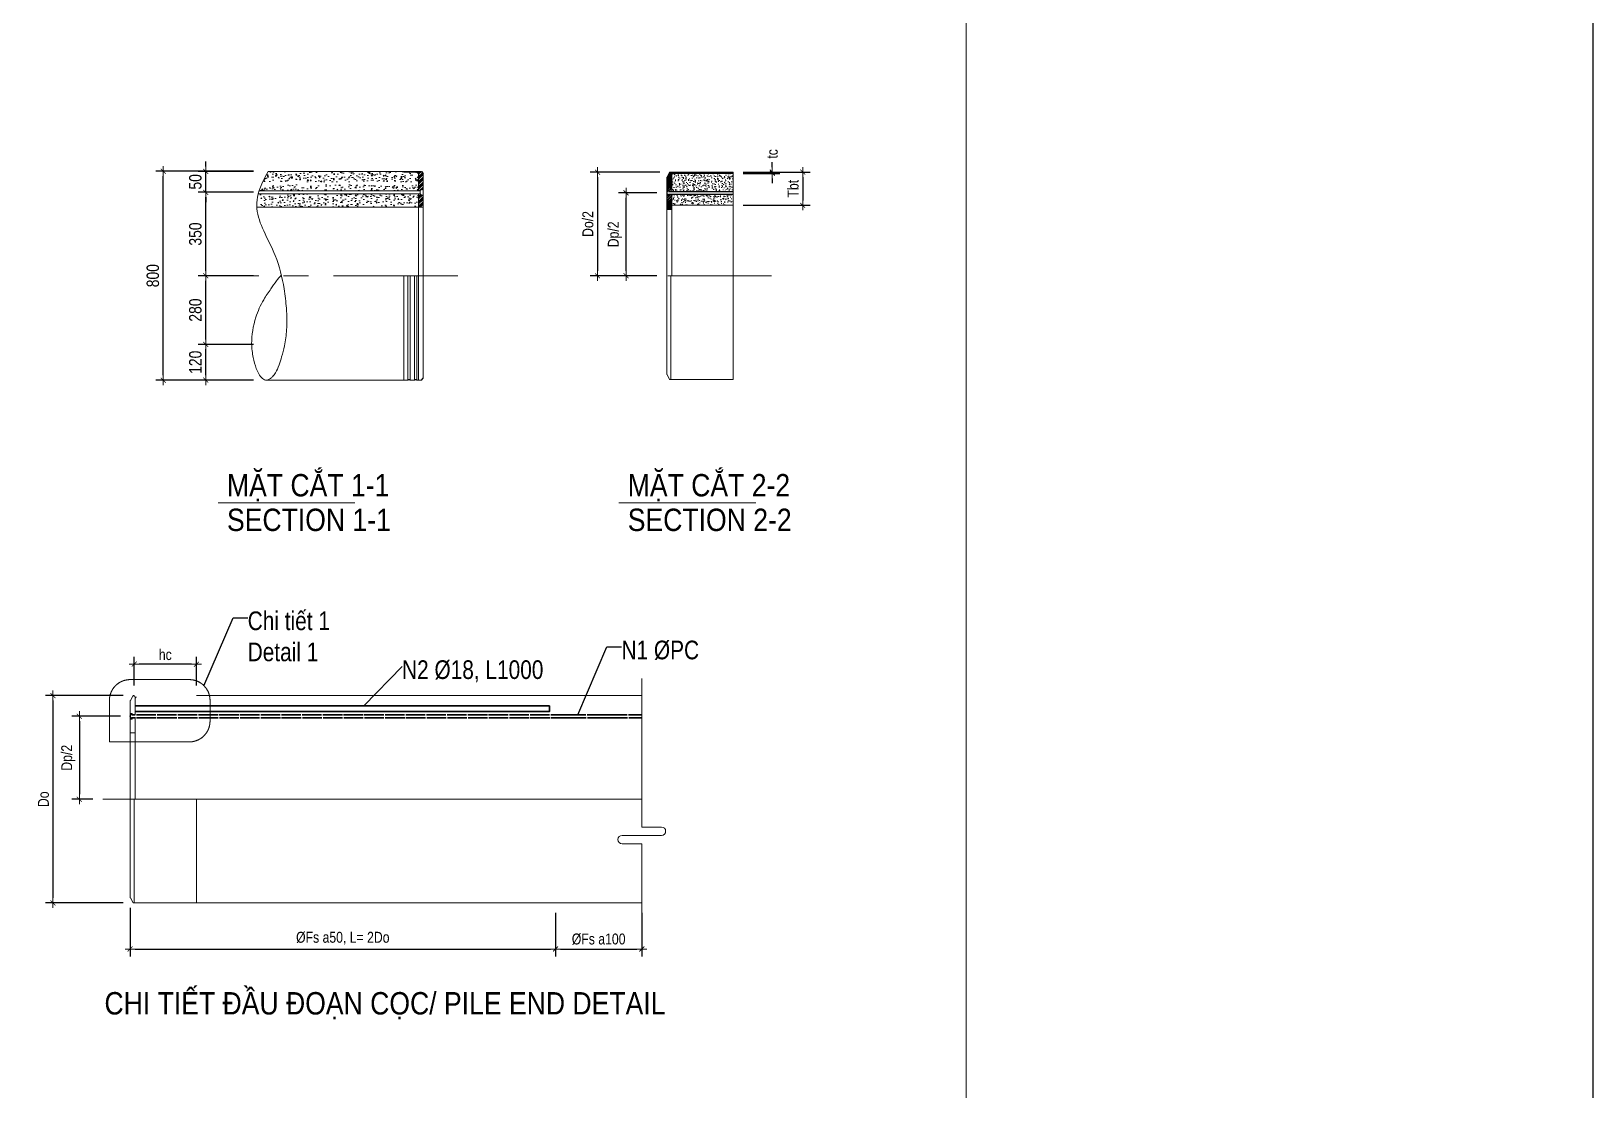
# Model space of a CAD drawing. Header units: millimetres. Extents: x -2123450 to -961021, y -260876 to 649159.
# Drawn here: x -1603389 to -1571989, y 21407 to 42679 of the extents above; entities that cross this region are included whole.
import ezdxf
from ezdxf.enums import TextEntityAlignment as Align

# ---------------------------------------------------------------- set-up
doc = ezdxf.new("R2010")
doc.units = ezdxf.units.MM
doc.header["$LTSCALE"] = 1000
doc.header["$MEASUREMENT"] = 0
doc.header["$PDMODE"] = 66
for name, pattern in [('CENTER2', [1.125, 0.75, -0.125, 0.125, -0.125]), ('CENTERX2', [4, 2.5, -0.5, 0.5, -0.5]), ('HIDDEN', [0.375, 0.25, -0.125]), ('HIDDEN2', [4.7625, 3.175, -1.5875])]:
    doc.linetypes.add(name, pattern=pattern)
doc.layers.get('0').update_dxf_attribs({"linetype": 'CONTINUOUS'})
doc.layers.get('DEFPOINTS').update_dxf_attribs({"linetype": 'CONTINUOUS'})
for name, color, linetype, lineweight in [('1.NET BAO-F', 3, 'CONTINUOUS', 20), ('4.DIM-F', 1, 'CONTINUOUS', 15), ('9.NET MANH-F', 9, 'CONTINUOUS', 15), ('NDC_S_AXIS', 5, 'CENTER2', 15), ('NDC_S_BREAK-LINE', 1, 'CONTINUOUS', 15), ('NDC_S_CONTINUOUS', 3, 'CONTINUOUS', 20), ('NDC_S_DIM', 1, 'CONTINUOUS', 9), ('NDC_S_HATCH MATERIAL', 8, 'CONTINUOUS', 13), ('NDC_S_REBAR', 4, 'CONTINUOUS', 35), ('NDC_S_VN TEXT', 7, 'CONTINUOUS', 9), ('Thep', 1, 'CONTINUOUS', 30), ('Thep dai', 3, 'CONTINUOUS', 30)]:
    doc.layers.add(name, color=color, linetype=linetype, lineweight=lineweight)
doc.layers.add('NDC_S-COLUMN', color=3, linetype='CONTINUOUS')
doc.styles.add('NDC_ARIAL', font='arial.ttf', dxfattribs={"width": 0.8})
doc.dimstyles.new('DIM', dxfattribs={"dimtxt": 0.03, "dimasz": 0.035, "dimexe": 0.03, "dimexo": 0.03, "dimgap": 0.005, "dimtad": 1, "dimdec": 0, "dimlfac": 10000, "dimzin": 0, "dimdsep": 46, "dimtxsty": 'NDC_ARIAL', "dimblk": 'DOTSMALL', "dimcen": 0.05, "dimclrd": 1, "dimclre": 1, "dimadec": 0, "dimazin": 0, "dimtfac": 1, "dimtdec": 0, "dimtofl": 0, "dimtmove": 0, "dimatfit": 3, "dimfxl": 0.03, "dimtolj": 1, "dimtzin": 0, "dimarcsym": 0})
doc.dimstyles.new('NDC_1-100', dxfattribs={"dimscale": 100, "dimtxt": 2.2, "dimasz": 1, "dimexe": 1.5, "dimexo": 2, "dimgap": 0.8, "dimtad": 1, "dimdec": 0, "dimdsep": 46, "dimtxsty": 'NDC_ARIAL', "dimblk": 'DIMMARK', "dimcen": 49999.938995, "dimdle": 1.5, "dimclrd": 1, "dimclre": 1, "dimclrt": 3, "dimadec": 0, "dimazin": 0, "dimtfac": 1, "dimtdec": 0, "dimtix": 1, "dimtmove": 2, "dimatfit": 3, "dimfxl": 1, "dimarcsym": 0})
doc.dimstyles.new('NDC_1-25(25)', dxfattribs={"dimscale": 100, "dimtxt": 2.5, "dimasz": 1, "dimexe": 1.5, "dimexo": 0, "dimgap": 0.8, "dimtad": 1, "dimdec": 0, "dimlfac": 0.25, "dimdsep": 46, "dimtxsty": 'NDC_ARIAL', "dimblk": 'DIMMARK', "dimcen": 49999.938995, "dimdle": 1.5, "dimclrd": 1, "dimclre": 1, "dimclrt": 3, "dimadec": 0, "dimazin": 0, "dimtfac": 1, "dimtdec": 0, "dimtix": 1, "dimtmove": 2, "dimatfit": 3, "dimfxl": 1, "dimarcsym": 0})
pattern_1 = [(50, (-1810031.6, 19878.9), (214.93242, -18.80415), [22.47432, -247.21747]), (355, (-1810031.6, 19878.9), (-41.57788, 225.40004), [17.97945, -197.77397]), (100.4514, (-1810013.7, 19877.34), (173.3547, 206.59575), [19.10023, -210.10252]), (46.1842, (-1810031.6, 19938.84), (319.80682, -49.59902), [33.71147, -370.8262]), (96.6356, (-1810004.95, 19934.7), (280.0787, 291.90176), [28.65034, -315.1537]), (351.1842, (-1810031.6, 19938.84), (280.0785, 291.902), [26.9692, -296.66096]), (21, (-1810001.64, 19923.85), (178.8677, -120.64778), [22.47432, -247.21747]), (326, (-1810001.64, 19923.85), (72.91127, 217.29667), [17.97945, -197.77397]), (71.4514, (-1809986.73, 19913.8), (251.77904, 96.6487), [19.10023, -210.10252]), (37.5, (-1810031.6, 19878.905), (3.643792, 99.754151), [0, -195.37671, 0, -200.77055, 0, -198.523116]), (7.5, (-1810031.6, 19878.9), (78.83077, 118.18844), [0, -114.46918, 0, -190.88185, 0, -75.66353]), (327.5, (-1810098.425, 19878.905), (159.963915, -6.758737), [0, -74.91438, 0, -233.73288, 0, -310.14555]), (317.5, (-1810128.39, 19878.9), (174.75613, 29.99721), [0, -97.3887, 0, -155.2226, 0, -220.24829])]
pattern_2 = [(45, (-3341113.17, 622558.17), (-49.7184456, 49.7184456), []), (45, (-3341096.6, 622558.17), (-49.7184456, 49.7184456), []), (45, (-3341080.026, 622558.17), (-49.7184456, 49.7184456), []), (45, (-3341063.45, 622558.17), (-49.7184456, 49.7184456), [])]

# ---------------------------------------------------------------- blocks, each defined once
blk = doc.blocks.new('_DotSmall')
at = {"color": 0, "linetype": 'ByBlock', "lineweight": 9, "const_width": 0.5}
blk.add_lwpolyline([(-0.0625, 0, 1), (0.0625, 0, 1)], format="xyb", close=True, dxfattribs=at)
blk = doc.blocks.new('DIMMARK')
at = {"layer": 'NDC_S_DIM', "color": 1}
blk.add_line((-1.5, 0), (1, 0), dxfattribs=at)
at = {"layer": 'NDC_S_DIM', "color": 2, "const_width": 0.15}
blk.add_lwpolyline([(-0.5, -0.5), (0.5, 0.5)], dxfattribs=at)
blk = doc.blocks.new('*D437')
at = {"layer": 'DEFPOINTS', "color": 0, "transparency": 16777216}
for p in [(-1601318, 29960), (-1601318, 29329), (-1600068, 29329)]:
    blk.add_point(p, dxfattribs=at)
at = {"layer": 'NDC_S_DIM', "color": 1, "lineweight": -2, "transparency": 16777216}
for p, q in [((-1601318, 29529), (-1601318, 30110)), ((-1600168, 29960), (-1601218, 29960)), ((-1600068, 29529), (-1600068, 30110))]:
    blk.add_line(p, q, dxfattribs=at)
at = {"layer": 'NDC_S_DIM', "color": 1, "lineweight": -2, "transparency": 16777216, "xscale": 100, "yscale": 100, "zscale": 100, "rotation": 180}
blk.add_blockref('DIMMARK', (-1601318, 29960), dxfattribs=at)
at = {"layer": 'NDC_S_DIM', "color": 1, "lineweight": -2, "transparency": 16777216, "xscale": 100, "yscale": 100, "zscale": 100}
blk.add_blockref('DIMMARK', (-1600068, 29960), dxfattribs=at)
at = {"layer": 'NDC_S_DIM', "color": 3, "transparency": 16777216, "insert": (-1600693, 30151), "char_height": 220, "attachment_point": 5, "style": 'NDC_ARIAL'}
blk.add_mtext('hc', dxfattribs=at)
blk = doc.blocks.new('*D438')
at = {"layer": 'DEFPOINTS', "color": 0, "transparency": 16777216}
for p in [(-1601401, 25262), (-1592847, 25162), (-1592847, 24235)]:
    blk.add_point(p, dxfattribs=at)
at = {"layer": 'NDC_S_DIM', "color": 1, "lineweight": -2, "transparency": 16777216}
for p, q in [((-1601401, 25062), (-1601401, 24085)), ((-1592847, 24962), (-1592847, 24085)), ((-1601301, 24235), (-1592947, 24235))]:
    blk.add_line(p, q, dxfattribs=at)
at = {"layer": 'NDC_S_DIM', "color": 1, "lineweight": -2, "transparency": 16777216, "xscale": 100, "yscale": 100, "zscale": 100, "rotation": 180}
blk.add_blockref('DIMMARK', (-1601401, 24235), dxfattribs=at)
at = {"layer": 'NDC_S_DIM', "color": 1, "lineweight": -2, "transparency": 16777216, "xscale": 100, "yscale": 100, "zscale": 100}
blk.add_blockref('DIMMARK', (-1592847, 24235), dxfattribs=at)
at = {"layer": 'NDC_S_DIM', "color": 3, "transparency": 16777216, "insert": (-1597124, 24451), "char_height": 220, "attachment_point": 5, "style": 'NDC_ARIAL'}
blk.add_mtext('ØFs a50, L= 2Do', dxfattribs=at)
blk = doc.blocks.new('*D439')
at = {"layer": 'DEFPOINTS', "color": 0, "transparency": 16777216}
for p in [(-1592847, 25162), (-1591111, 25162), (-1591111, 24235)]:
    blk.add_point(p, dxfattribs=at)
at = {"layer": 'NDC_S_DIM', "color": 1, "lineweight": -2, "transparency": 16777216}
for p, q in [((-1592847, 24962), (-1592847, 24085)), ((-1591111, 24962), (-1591111, 24085)), ((-1592747, 24235), (-1591211, 24235))]:
    blk.add_line(p, q, dxfattribs=at)
at = {"layer": 'NDC_S_DIM', "color": 1, "lineweight": -2, "transparency": 16777216, "xscale": 100, "yscale": 100, "zscale": 100, "rotation": 180}
blk.add_blockref('DIMMARK', (-1592847, 24235), dxfattribs=at)
at = {"layer": 'NDC_S_DIM', "color": 1, "lineweight": -2, "transparency": 16777216, "xscale": 100, "yscale": 100, "zscale": 100}
blk.add_blockref('DIMMARK', (-1591111, 24235), dxfattribs=at)
at = {"layer": 'NDC_S_DIM', "color": 3, "transparency": 16777216, "insert": (-1591979, 24433), "char_height": 220, "attachment_point": 5, "style": 'NDC_ARIAL'}
blk.add_mtext('ØFs a100', dxfattribs=at)
blk = doc.blocks.new('*D440')
at = {"layer": 'DEFPOINTS', "color": 0, "transparency": 16777216}
for p in [(-1601343, 29329), (-1602952, 25162), (-1601343, 25162)]:
    blk.add_point(p, dxfattribs=at)
at = {"layer": 'NDC_S_DIM', "color": 1, "lineweight": -2, "transparency": 16777216}
for p, q in [((-1601543, 29329), (-1603102, 29329)), ((-1602952, 29229), (-1602952, 25262)), ((-1601543, 25162), (-1603102, 25162))]:
    blk.add_line(p, q, dxfattribs=at)
at = {"layer": 'NDC_S_DIM', "color": 1, "lineweight": -2, "transparency": 16777216, "xscale": 100, "yscale": 100, "zscale": 100}
for p, rotation in [((-1602952, 29329), 90), ((-1602952, 25162), 270)]:
    blk.add_blockref('DIMMARK', p, dxfattribs=dict(at, rotation=rotation))
at = {"layer": 'NDC_S_DIM', "color": 3, "transparency": 16777216, "insert": (-1603143, 27245), "char_height": 220, "attachment_point": 5, "rotation": 90, "style": 'NDC_ARIAL'}
blk.add_mtext('Do', dxfattribs=at)
blk = doc.blocks.new('*D441')
at = {"layer": 'DEFPOINTS', "color": 0, "transparency": 16777216}
for p in [(-1601397, 28913), (-1602421, 27245), (-1601952, 27245)]:
    blk.add_point(p, dxfattribs=at)
at = {"layer": 'NDC_S_DIM', "color": 1, "lineweight": -2, "transparency": 16777216}
for p, q in [((-1601597, 28913), (-1602571, 28913)), ((-1602421, 28813), (-1602421, 27345)), ((-1602152, 27245), (-1602571, 27245))]:
    blk.add_line(p, q, dxfattribs=at)
at = {"layer": 'NDC_S_DIM', "color": 1, "lineweight": -2, "transparency": 16777216, "xscale": 100, "yscale": 100, "zscale": 100}
for p, rotation in [((-1602421, 28913), 90), ((-1602421, 27245), 270)]:
    blk.add_blockref('DIMMARK', p, dxfattribs=dict(at, rotation=rotation))
at = {"layer": 'NDC_S_DIM', "color": 3, "transparency": 16777216, "insert": (-1602643, 28079), "char_height": 220, "attachment_point": 5, "rotation": 90, "style": 'NDC_ARIAL'}
blk.add_mtext('Dp/2', dxfattribs=at)
blk = doc.blocks.new('CHI TIET DAU DOAN COC TOLE PHANG')
at = {"linetype": 'HIDDEN2', "ltscale": 0.2}
blk.add_lwpolyline([(0.209, 0.2885), (0.0663, 0.2885, 0.414214), (0.0163, 0.2385), (0.0163, 0.1383), (0.209, 0.1383, 0.414214), (0.259, 0.1883), (0.259, 0.2385, 0.414214)], format="xyb", close=True, dxfattribs=at)
at = {"layer": 'NDC_S_AXIS', "linetype": 'CENTERX2'}
for p, q in [((0.3192, 0), (0, 0)), ((1.301, 0), (0.3192, 0))]:
    blk.add_line(p, q, dxfattribs=at)
at = {"layer": 'NDC_S_BREAK-LINE'}
blk.add_lwpolyline([(1.301, 0.2915), (1.301, -0.0672), (1.3485, -0.0672, -1), (1.3485, -0.0872), (1.301, -0.0872), (1.2534, -0.0872, 1), (1.2534, -0.1072), (1.301, -0.1072), (1.301, -0.2909)], format="xyb", dxfattribs=at)
at = {"layer": 'NDC_S_CONTINUOUS'}
for p, q in [((0.0782, 0.2035), (0.0782, 0.247)), ((0.2262, 0.25), (1.301, 0.25)), ((0.0712, 0.2065), (0.0662, 0.2065)), ((0.0712, 0.1935), (0.0662, 0.1935)), ((0.0712, 0.2065), (0.0712, 0.2045)), ((0.0712, 0.2045), (0.0782, 0.2045)), ((0.0712, 0.1955), (0.0712, 0.1935)), ((0.0712, 0.1955), (0.0782, 0.1955)), ((0.0782, 0.1965), (0.0782, 0)), ((0.0782, 0.16), (0.0662, 0.16)), ((0.0762, 0), (0.0762, -0.25)), ((0.2262, 0), (0.2262, -0.25)), ((0.0762, -0.25), (0.2262, -0.25)), ((0.2262, -0.25), (1.301, -0.25))]:
    blk.add_line(p, q, dxfattribs=at)
blk.add_lwpolyline([(0.0762, -0.248), (0.0762, -0.25), (0.0732, -0.25), (0.0672, -0.238), (0.0662, -0.238), (0.0662, 0.238), (0.0672, 0.238), (0.0732, 0.25), (0.0762, 0.25), (0.0762, 0.247)], dxfattribs=at)
at = {"layer": 'NDC_S_REBAR'}
for p, q in [((0.0702, 0.2035), (0.0782, 0.2035)), ((0.0702, 0.1965), (0.0788, 0.1965)), ((0.0813, 0.2035), (0.1283, 0.2035)), ((0.0818, 0.1965), (0.1288, 0.1965)), ((0.1313, 0.2035), (0.1783, 0.2035)), ((0.1318, 0.1965), (0.1788, 0.1965)), ((0.1813, 0.2035), (0.2262, 0.2035)), ((0.1818, 0.1965), (0.2262, 0.1965)), ((0.2262, 0.2035), (0.2283, 0.2035)), ((0.2262, 0.1965), (0.2288, 0.1965)), ((0.2313, 0.2035), (0.2783, 0.2035)), ((0.2318, 0.1965), (0.2788, 0.1965)), ((0.2813, 0.2035), (0.3283, 0.2035)), ((0.2818, 0.1965), (0.3288, 0.1965)), ((0.3313, 0.2035), (0.3783, 0.2035)), ((0.3318, 0.1965), (0.3788, 0.1965)), ((0.3813, 0.2035), (0.4283, 0.2035)), ((0.3818, 0.1965), (0.4288, 0.1965)), ((0.4313, 0.2035), (0.4783, 0.2035)), ((0.4318, 0.1965), (0.4788, 0.1965)), ((0.4813, 0.2035), (0.5283, 0.2035)), ((0.4818, 0.1965), (0.5288, 0.1965)), ((0.5313, 0.2035), (0.5783, 0.2035)), ((0.5318, 0.1965), (0.5788, 0.1965)), ((0.5813, 0.2035), (0.6283, 0.2035)), ((0.5818, 0.1965), (0.6288, 0.1965)), ((0.6313, 0.2035), (0.6783, 0.2035)), ((0.6318, 0.1965), (0.6788, 0.1965)), ((0.6813, 0.2035), (0.7283, 0.2035)), ((0.6818, 0.1965), (0.7288, 0.1965)), ((0.7313, 0.2035), (0.7783, 0.2035)), ((0.7318, 0.1965), (0.7788, 0.1965)), ((0.7813, 0.2035), (0.8283, 0.2035)), ((0.7818, 0.1965), (0.8288, 0.1965)), ((0.8313, 0.2035), (0.8783, 0.2035)), ((0.8318, 0.1965), (0.8788, 0.1965)), ((0.8813, 0.2035), (0.9283, 0.2035)), ((0.8818, 0.1965), (0.9288, 0.1965)), ((0.9313, 0.2035), (0.9783, 0.2035)), ((0.9318, 0.1965), (0.9788, 0.1965)), ((0.9813, 0.2035), (1.0283, 0.2035)), ((0.9818, 0.1965), (1.0288, 0.1965)), ((1.0313, 0.2035), (1.0783, 0.2035)), ((1.0318, 0.1965), (1.0788, 0.1965)), ((1.0813, 0.2035), (1.1659, 0.2035)), ((1.0818, 0.1965), (1.1668, 0.1965)), ((1.1689, 0.2035), (1.2659, 0.2035)), ((1.1698, 0.1965), (1.2668, 0.1965)), ((1.2689, 0.2035), (1.301, 0.2035)), ((1.2698, 0.1965), (1.301, 0.1965))]:
    blk.add_line(p, q, dxfattribs=at)
blk.add_ellipse((0.0686, 0.2), major_axis=(0, 0.0055), ratio=0.363902, start_param=5.391025, end_param=10.293338, dxfattribs=at)
blk = doc.blocks.new('thep gia cuong')
at = {"layer": 'NDC_S_REBAR'}
blk.add_lwpolyline([(0, -0.014), (1, -0.014), (1, 0), (0, 0)], dxfattribs=at)
blk = doc.blocks.new('*D978')
at = {"layer": 'DEFPOINTS', "color": 0, "transparency": 16777216}
for p in [(-1600735, 39867), (-1598921, 39867), (-1598921, 35667)]:
    blk.add_point(p, dxfattribs=at)
at = {"layer": 'NDC_S_DIM', "color": 1, "lineweight": -2, "transparency": 16777216}
for p, q in [((-1598921, 39867), (-1600885, 39867)), ((-1600735, 35767), (-1600735, 39767)), ((-1598921, 35667), (-1600885, 35667))]:
    blk.add_line(p, q, dxfattribs=at)
at = {"layer": 'NDC_S_DIM', "color": 1, "lineweight": -2, "transparency": 16777216, "xscale": 100, "yscale": 100, "zscale": 100}
for p, rotation in [((-1600735, 39867), 90), ((-1600735, 35667), 270)]:
    blk.add_blockref('DIMMARK', p, dxfattribs=dict(at, rotation=rotation))
at = {"layer": 'NDC_S_DIM', "color": 3, "lineweight": 100, "transparency": 16777216, "insert": (-1600943, 37767), "char_height": 250, "attachment_point": 5, "rotation": 90, "style": 'NDC_ARIAL'}
blk.add_mtext('800', dxfattribs=at)
blk = doc.blocks.new('*D979')
at = {"layer": 'DEFPOINTS', "color": 0, "transparency": 16777216}
for p in [(-1599880, 36387), (-1598921, 36387), (-1598921, 35667)]:
    blk.add_point(p, dxfattribs=at)
at = {"layer": 'NDC_S_DIM', "color": 1, "lineweight": -2, "transparency": 16777216}
for p, q in [((-1598921, 36387), (-1600030, 36387)), ((-1599880, 35767), (-1599880, 36287)), ((-1598921, 35667), (-1600030, 35667))]:
    blk.add_line(p, q, dxfattribs=at)
at = {"layer": 'NDC_S_DIM', "color": 1, "lineweight": -2, "transparency": 16777216, "xscale": 100, "yscale": 100, "zscale": 100}
for p, rotation in [((-1599880, 36387), 90), ((-1599880, 35667), 270)]:
    blk.add_blockref('DIMMARK', p, dxfattribs=dict(at, rotation=rotation))
at = {"layer": 'NDC_S_DIM', "color": 3, "lineweight": 100, "transparency": 16777216, "insert": (-1600088, 36027), "char_height": 250, "attachment_point": 5, "rotation": 90, "style": 'NDC_ARIAL'}
blk.add_mtext('120', dxfattribs=at)
blk = doc.blocks.new('*D980')
at = {"layer": 'DEFPOINTS', "color": 0, "transparency": 16777216}
for p in [(-1599880, 37765), (-1598921, 37765), (-1598921, 36387)]:
    blk.add_point(p, dxfattribs=at)
at = {"layer": 'NDC_S_DIM', "color": 1, "lineweight": -2, "transparency": 16777216}
for p, q in [((-1598921, 37765), (-1600030, 37765)), ((-1599880, 36487), (-1599880, 37665)), ((-1598921, 36387), (-1600030, 36387))]:
    blk.add_line(p, q, dxfattribs=at)
at = {"layer": 'NDC_S_DIM', "color": 1, "lineweight": -2, "transparency": 16777216, "xscale": 100, "yscale": 100, "zscale": 100}
for p, rotation in [((-1599880, 37765), 90), ((-1599880, 36387), 270)]:
    blk.add_blockref('DIMMARK', p, dxfattribs=dict(at, rotation=rotation))
at = {"layer": 'NDC_S_DIM', "color": 3, "lineweight": 100, "transparency": 16777216, "insert": (-1600088, 37076), "char_height": 250, "attachment_point": 5, "rotation": 90, "style": 'NDC_ARIAL'}
blk.add_mtext('280', dxfattribs=at)
blk = doc.blocks.new('*D981')
at = {"layer": 'DEFPOINTS', "color": 0, "transparency": 16777216}
for p in [(-1599880, 39443), (-1598921, 39443), (-1598921, 37765)]:
    blk.add_point(p, dxfattribs=at)
at = {"layer": 'NDC_S-COLUMN', "color": 1, "lineweight": -2, "transparency": 16777216}
for p, q in [((-1598921, 39443), (-1600030, 39443)), ((-1599880, 37865), (-1599880, 39343)), ((-1598921, 37765), (-1600030, 37765))]:
    blk.add_line(p, q, dxfattribs=at)
at = {"layer": 'NDC_S-COLUMN', "color": 1, "lineweight": -2, "transparency": 16777216, "xscale": 100, "yscale": 100, "zscale": 100}
for p, rotation in [((-1599880, 39443), 90), ((-1599880, 37765), 270)]:
    blk.add_blockref('DIMMARK', p, dxfattribs=dict(at, rotation=rotation))
at = {"layer": 'NDC_S-COLUMN', "color": 3, "transparency": 16777216, "insert": (-1600088, 38604), "char_height": 250, "attachment_point": 5, "rotation": 90, "style": 'NDC_ARIAL'}
blk.add_mtext('350', dxfattribs=at)
blk = doc.blocks.new('*D982')
at = {"layer": 'DEFPOINTS', "color": 0, "transparency": 16777216}
for p in [(-1599880, 39864), (-1598921, 39864), (-1598921, 39443)]:
    blk.add_point(p, dxfattribs=at)
at = {"layer": 'NDC_S-COLUMN', "color": 1, "lineweight": -2, "transparency": 16777216}
for p, q in [((-1599880, 39964), (-1599880, 40064)), ((-1598921, 39864), (-1600030, 39864)), ((-1599880, 39443), (-1599880, 39864)), ((-1598921, 39443), (-1600030, 39443)), ((-1599880, 39343), (-1599880, 39243))]:
    blk.add_line(p, q, dxfattribs=at)
at = {"layer": 'NDC_S-COLUMN', "color": 1, "lineweight": -2, "transparency": 16777216, "xscale": 100, "yscale": 100, "zscale": 100}
for p, rotation in [((-1599880, 39864), 270), ((-1599880, 39443), 90)]:
    blk.add_blockref('DIMMARK', p, dxfattribs=dict(at, rotation=rotation))
at = {"layer": 'NDC_S-COLUMN', "color": 3, "transparency": 16777216, "insert": (-1600088, 39653), "char_height": 250, "attachment_point": 5, "rotation": 90, "style": 'NDC_ARIAL'}
blk.add_mtext('50', dxfattribs=at)
blk = doc.blocks.new('*D993')
at = {"layer": 'DEFPOINTS', "color": 0, "transparency": 16777216}
for p in [(-1590551, 39848), (-1592001, 37765), (-1590610, 37765)]:
    blk.add_point(p, dxfattribs=at)
at = {"layer": 'NDC_S_DIM', "color": 1, "lineweight": -2, "transparency": 16777216}
for p, q in [((-1590751, 39848), (-1592151, 39848)), ((-1592001, 39748), (-1592001, 37865)), ((-1590810, 37765), (-1592151, 37765))]:
    blk.add_line(p, q, dxfattribs=at)
at = {"layer": 'NDC_S_DIM', "color": 1, "lineweight": -2, "transparency": 16777216, "xscale": 100, "yscale": 100, "zscale": 100}
for p, rotation in [((-1592001, 39848), 90), ((-1592001, 37765), 270)]:
    blk.add_blockref('DIMMARK', p, dxfattribs=dict(at, rotation=rotation))
at = {"layer": 'NDC_S_DIM', "color": 3, "transparency": 16777216, "insert": (-1592195, 38806), "char_height": 220, "attachment_point": 5, "rotation": 90, "style": 'NDC_ARIAL'}
blk.add_mtext('Do/2', dxfattribs=at)
blk = doc.blocks.new('*D994')
at = {"layer": 'DEFPOINTS', "color": 0, "transparency": 16777216}
for p in [(-1591429, 39432), (-1590606, 39432), (-1590610, 37765)]:
    blk.add_point(p, dxfattribs=at)
at = {"layer": 'NDC_S_DIM', "color": 1, "lineweight": -2, "transparency": 16777216}
for p, q in [((-1590806, 39432), (-1591579, 39432)), ((-1591429, 37865), (-1591429, 39332)), ((-1590810, 37765), (-1591579, 37765))]:
    blk.add_line(p, q, dxfattribs=at)
at = {"layer": 'NDC_S_DIM', "color": 1, "lineweight": -2, "transparency": 16777216, "xscale": 100, "yscale": 100, "zscale": 100}
for p, rotation in [((-1591429, 39432), 90), ((-1591429, 37765), 270)]:
    blk.add_blockref('DIMMARK', p, dxfattribs=dict(at, rotation=rotation))
at = {"layer": 'NDC_S_DIM', "color": 3, "transparency": 16777216, "insert": (-1591652, 38598), "char_height": 220, "attachment_point": 5, "rotation": 90, "style": 'NDC_ARIAL'}
blk.add_mtext('Dp/2', dxfattribs=at)
blk = doc.blocks.new('*D995')
at = {"layer": 'DEFPOINTS', "color": 0, "transparency": 16777216}
for p in [(-1589276, 39848), (-1589276, 39823), (-1588487, 39823)]:
    blk.add_point(p, dxfattribs=at)
at = {"layer": 'NDC_S_DIM', "color": 1, "lineweight": -2, "transparency": 16777216}
for p, q in [((-1588487, 39948), (-1588487, 40048)), ((-1589076, 39848), (-1588337, 39848)), ((-1589076, 39823), (-1588337, 39823)), ((-1588487, 39848), (-1588487, 39823)), ((-1588487, 39723), (-1588487, 39623))]:
    blk.add_line(p, q, dxfattribs=at)
at = {"layer": 'NDC_S_DIM', "color": 1, "lineweight": -2, "transparency": 16777216, "xscale": 100, "yscale": 100, "zscale": 100}
for p, rotation in [((-1588487, 39848), 270), ((-1588487, 39823), 90)]:
    blk.add_blockref('DIMMARK', p, dxfattribs=dict(at, rotation=rotation))
at = {"layer": 'NDC_S_DIM', "color": 3, "transparency": 16777216, "insert": (-1588487, 40215), "char_height": 220, "attachment_point": 5, "rotation": 90, "style": 'NDC_ARIAL'}
blk.add_mtext('tc', dxfattribs=at)
blk = doc.blocks.new('*D996')
at = {"layer": 'DEFPOINTS', "color": 0, "transparency": 16777216}
for p in [(-1589276, 39848), (-1589276, 39181), (-1587876, 39181)]:
    blk.add_point(p, dxfattribs=at)
at = {"layer": 'NDC_S_DIM', "color": 1, "lineweight": -2, "transparency": 16777216}
for p, q in [((-1589076, 39848), (-1587726, 39848)), ((-1587876, 39748), (-1587876, 39281)), ((-1589076, 39181), (-1587726, 39181))]:
    blk.add_line(p, q, dxfattribs=at)
at = {"layer": 'NDC_S_DIM', "color": 1, "lineweight": -2, "transparency": 16777216, "xscale": 100, "yscale": 100, "zscale": 100}
for p, rotation in [((-1587876, 39848), 90), ((-1587876, 39181), 270)]:
    blk.add_blockref('DIMMARK', p, dxfattribs=dict(at, rotation=rotation))
at = {"layer": 'NDC_S_DIM', "color": 3, "transparency": 16777216, "insert": (-1588068, 39515), "char_height": 220, "attachment_point": 5, "rotation": 90, "style": 'NDC_ARIAL'}
blk.add_mtext('Tbt', dxfattribs=at)
blk = doc.blocks.new('daucocmangxong 3.0')
at = {"layer": 'NDC_S_AXIS', "linetype": 'HIDDEN', "ltscale": 0.001}
blk.add_line((0.093, 0.25), (-0.2262, 0.25), dxfattribs=at)
at = {"layer": 'NDC_S_CONTINUOUS'}
for p, q in [((-0.148, 0.497), (-0.148, 0.4535)), ((0, 0.5), (0, 0)), ((-0.155, 0.4565), (-0.16, 0.4565)), ((-0.155, 0.4565), (-0.155, 0.4545)), ((-0.155, 0.4545), (-0.148, 0.4545)), ((-0.155, 0.4435), (-0.16, 0.4435)), ((-0.155, 0.4455), (-0.155, 0.4435)), ((-0.155, 0.4455), (-0.148, 0.4455)), ((-0.148, 0.4465), (-0.148, 0.25)), ((-0.148, 0.42), (0, 0.42)), ((-0.148, 0.41), (-0.16, 0.41)), ((-0.15, 0.25), (-0.15, 0)), ((-0.15, 0), (0, 0))]:
    blk.add_line(p, q, dxfattribs=at)
blk.add_lwpolyline([(-0.15, 0.002), (-0.15, 0), (-0.153, 0), (-0.159, 0.012), (-0.16, 0.012), (-0.16, 0.488), (-0.159, 0.488), (-0.153, 0.5), (-0.15, 0.5), (-0.15, 0.497)], dxfattribs=at)
blk.add_arc((-0.148, 0.497), 0.003, 270, 0, dxfattribs=at)
at = {"layer": 'Thep'}
for p, q in [((-0.156, 0.4535), (0, 0.4535)), ((-0.156, 0.4465), (0, 0.4465))]:
    blk.add_line(p, q, dxfattribs=at)
blk.add_ellipse((-0.1575, 0.45), major_axis=(0, 0.0055), ratio=0.363902, start_param=5.391025, end_param=10.293338, dxfattribs=at)

msp = doc.modelspace()

# ---------------------------------------------------------------- hatches: boundary and pattern name
at = {"layer": 'NDC_S_HATCH MATERIAL'}
h = msp.add_hatch(dxfattribs=at)
h.set_pattern_fill('AR-CONC', color=256, scale=29.965753, style=0)
h.set_pattern_definition(pattern_1)
h.paths.add_polyline_path([(-1595599.14, 39412.57), (-1598803.94, 39412.57), (-1598850.53, 39143.01), (-1597224.84, 39143.01), (-1595599.14, 39143.01)])
h.paths.add_polyline_path([(-1598790.61, 39472.5), (-1595599.14, 39472.5), (-1595599.14, 39592.57), (-1598763.92, 39592.57)])
h = msp.add_hatch(dxfattribs=at)
h.set_pattern_fill('AR-CONC', color=256, scale=29.965753, style=0)
h.set_pattern_definition(pattern_1)
edge = h.paths.add_edge_path()
edge.add_ellipse((-1595659.61, 39875.2), major_axis=(-38.51, 0), ratio=0.86455331, start_angle=50.284863, end_angle=129.715137, ccw=False)
edge.add_line((-1595684.22, 39849.58), (-1595767.11, 39849.58))
edge.add_ellipse((-1595791.72, 39875.2), major_axis=(-38.51, 0), ratio=0.86455331, start_angle=50.284863, end_angle=129.715137, ccw=False)
edge.add_line((-1595816.33, 39849.58), (-1595898.8, 39849.58))
edge.add_line((-1595898.8, 39849.58), (-1595898.8, 39862.26))
edge.add_line((-1595898.8, 39862.26), (-1598624.39, 39863.78))
edge.add_line((-1598624.39, 39863.78), (-1598736.44, 39652.5))
edge.add_line((-1598736.44, 39652.5), (-1595599.14, 39652.5))
edge.add_line((-1595599.14, 39652.5), (-1595599.14, 39816.79))
edge.add_line((-1595599.14, 39816.79), (-1595631.9, 39849.58))
edge.add_line((-1595631.9, 39849.58), (-1595635, 39849.58))
at = {"layer": 'NDC_S_HATCH MATERIAL', "ltscale": 10}
h = msp.add_hatch(dxfattribs=at)
h.set_pattern_fill('ANSI34', color=256, scale=59.931507, style=0)
h.set_pattern_definition([(45, (-1814119.493, -41940.07), (-31.783481, 31.783481), []), (45, (-1814108.9, -41940.07), (-31.783481, 31.783481), []), (45, (-1814098.304, -41940.07), (-31.783481, 31.783481), []), (45, (-1814087.71, -41940.07), (-31.783481, 31.783481), [])])
edge = h.paths.add_edge_path()
edge.add_line((-1595589.42, 39862.26), (-1595599.14, 39862.26))
edge.add_line((-1595599.14, 39862.26), (-1595638.46, 39862.26))
edge.add_ellipse((-1595659.61, 39880.19), major_axis=(29.62, 0), ratio=0.86455331, start_angle=224.427004, end_angle=315.572996, ccw=False)
edge.add_line((-1595680.77, 39862.26), (-1595770.57, 39862.26))
edge.add_ellipse((-1595791.72, 39880.19), major_axis=(29.62, 0), ratio=0.86455331, start_angle=224.427004, end_angle=315.572996, ccw=False)
edge.add_line((-1595812.88, 39862.26), (-1595898.8, 39862.26))
edge.add_line((-1595898.8, 39862.26), (-1595898.8, 39849.58))
edge.add_line((-1595898.8, 39849.58), (-1595816.33, 39849.58))
edge.add_ellipse((-1595791.72, 39875.2), major_axis=(-38.51, 0), ratio=0.86455331, start_angle=50.284863, end_angle=129.715137)
edge.add_line((-1595767.11, 39849.58), (-1595684.22, 39849.58))
edge.add_ellipse((-1595659.61, 39875.2), major_axis=(-38.51, 0), ratio=0.86455331, start_angle=50.284863, end_angle=129.715137)
edge.add_line((-1595635, 39849.58), (-1595599.14, 39849.58))
edge.add_line((-1595599.14, 39849.58), (-1595589.42, 39849.58))
edge.add_line((-1595589.42, 39849.58), (-1595589.42, 39862.26))
at = {"layer": 'NDC_S_HATCH MATERIAL'}
h = msp.add_hatch(dxfattribs=at)
h.set_pattern_fill('ANSI34', color=256, scale=93.75, style=0)
h.set_pattern_definition(pattern_2)
edge = h.paths.add_edge_path()
edge.add_line((-1595509.24, 39821.55), (-1595538.74, 39862.26))
edge.add_line((-1595538.74, 39862.26), (-1595589.42, 39862.26))
edge.add_line((-1595589.42, 39862.26), (-1595589.42, 39849.58))
edge.add_line((-1595589.42, 39849.58), (-1595599.14, 39849.58))
edge.add_line((-1595599.14, 39849.58), (-1595599.14, 39472.5))
edge.add_line((-1595599.14, 39472.5), (-1595569.56, 39472.5))
edge.add_ellipse((-1595532.8, 39470.03), major_axis=(37.73, 11.65), ratio=0.68026503, start_angle=60.57203, end_angle=150.57203, ccw=False)
edge.add_line((-1595521.16, 39498.11), (-1595509.24, 39498.11))
edge.add_line((-1595509.24, 39498.11), (-1595509.24, 39821.55))
h = msp.add_hatch(dxfattribs=at)
h.set_pattern_fill('ANSI32', color=256, scale=100)
h.set_pattern_definition([(45, (-9844.06, -220039.812), (-26.5165043, 26.5165043), []), (45, (-9826.38, -220039.812), (-26.5165043, 26.5165043), [])])
h.paths.add_polyline_path([(-1590609.74, 39485.9), (-1590568.07, 39485.9), (-1590509.74, 39484.76), (-1590509.74, 39822.99), (-1590526.41, 39822.99), (-1590526.41, 39847.99), (-1590551.41, 39847.99), (-1590609.74, 39731.32)])
h.paths.add_polyline_path([(-1590609.74, 39097.99), (-1590509.74, 39097.99), (-1590509.74, 39394.24), (-1590568.07, 39394.24), (-1590568.07, 39377.57), (-1590609.74, 39377.57)])
h = msp.add_hatch(dxfattribs=at)
h.set_pattern_fill('ANSI32', color=256, scale=50, angle=90)
h.set_pattern_definition([(135, (-9844.059, -220039.812), (-13.25825215, -13.25825215), []), (135, (-9844.059, -220030.974), (-13.25825215, -13.25825215), [])])
h.paths.add_polyline_path([(-1589276.41, 39847.99), (-1590526.41, 39847.99), (-1590526.41, 39822.99), (-1589276.41, 39822.99)])
h = msp.add_hatch(dxfattribs=at)
h.set_pattern_fill('AR-CONC', color=256, scale=20, angle=90)
h.set_pattern_definition([(140, (-9844.06, -220039.81), (12.550427, 143.4520365), [15, -165]), (85, (-9844.06, -220039.81), (-150.438427, -27.750267), [12, -132]), (190.451444, (-9843.01, -220027.86), (-137.887998, 115.701769), [12.748038, -140.228422]), (136.1842, (-9884.06, -220039.81), (33.103856, 213.448266), [22.5, -247.5]), (186.635635, (-9881.3, -220022.03), (-194.82372, 186.93239), [19.122068, -210.342752]), (81.184164, (-9884.06, -220039.81), (-194.82372, 186.93239), [18, -198]), (111, (-9874.06, -220019.81), (80.523778, 119.38141), [15, -165]), (56, (-9874.06, -220019.81), (-145.030009, 48.663066), [12, -132]), (161.451445, (-9867.35, -220009.86), (-64.50623, 168.044475), [12.748038, -140.228422]), (127.5, (-9844.06, -220039.81), (-66.5787708, 2.431971), [0, -130.4, 0, -134, 0, -132.5]), (97.5, (-9844.06, -220039.81), (-78.8823424, 52.6139075), [0, -76.4, 0, -127.4, 0, -50.5]), (57.5, (-9844.06, -220084.41), (4.5109743, 106.7644872), [0, -50, 0, -156, 0, -207]), (47.5, (-9844.06, -220104.41), (-20.0209965, 116.637234), [0, -65, 0, -103.6, 0, -147])])
h.paths.add_polyline_path([(-1590484.74, 39822.99, -0.41421356), (-1590509.74, 39797.99), (-1590509.74, 39460.49), (-1589276.41, 39460.49), (-1589276.41, 39822.99)])
h.paths.add_polyline_path([(-1589276.41, 39181.32), (-1589276.41, 39402.15), (-1590509.74, 39402.15), (-1590509.74, 39181.32)])
h = msp.add_hatch(dxfattribs=at)
h.set_pattern_fill('ANSI34', color=256, scale=93.75, style=0)
h.set_pattern_definition(pattern_2)
edge = h.paths.add_edge_path()
edge.add_line((-1595509.24, 39386.95), (-1595521.16, 39386.95))
edge.add_ellipse((-1595532.8, 39415.03), major_axis=(-37.73, 11.65), ratio=0.68026503, start_angle=29.42797, end_angle=119.42797, ccw=False)
edge.add_line((-1595569.76, 39412.57), (-1595599.14, 39412.57))
edge.add_line((-1595599.14, 39412.57), (-1595599.14, 39143.01))
edge.add_line((-1595599.14, 39143.01), (-1595509.24, 39143.01))
edge.add_line((-1595509.24, 39143.01), (-1595509.24, 39386.95))
h = msp.add_hatch(dxfattribs=at)
h.set_pattern_fill('ANSI37', color=256, scale=208.333333)
h.set_pattern_definition([(45, (-1970305.918, -201385.801), (-18.4142391, 18.4142391), []), (135, (-1970305.918, -201385.801), (-18.4142391, -18.4142391), [])])
edge = h.paths.add_edge_path()
edge.add_line((-1601275.91, 29303.62), (-1601300.91, 29303.62))
edge.add_line((-1601300.91, 29303.62), (-1601300.91, 29278.62))
edge.add_arc((-1601300.91, 29303.62), 25, 270, 360)

# ---------------------------------------------------------------- linework, layer by layer
at = {"layer": '1.NET BAO-F', "ltscale": 10}
for p, q in [((-1595599.14, 39862.26), (-1598625.23, 39862.26)), ((-1595898.8, 39862.26), (-1595898.8, 39849.58)), ((-1595812.88, 39862.26), (-1595898.8, 39862.26)), ((-1595816.33, 39849.58), (-1595898.8, 39849.58)), ((-1595680.77, 39862.26), (-1595770.57, 39862.26)), ((-1595684.22, 39849.58), (-1595767.11, 39849.58)), ((-1595599.14, 39849.58), (-1595635, 39849.58)), ((-1595599.14, 39816.79), (-1595631.9, 39849.58)), ((-1595620.73, 39849.58), (-1595599.14, 39832.06)), ((-1595599.14, 39849.58), (-1595599.14, 39472.5)), ((-1595589.42, 39849.58), (-1595599.14, 39849.58)), ((-1595509.24, 39821.55), (-1595509.24, 35707.75)), ((-1595569.56, 39412.57), (-1598825.26, 39412.57)), ((-1595569.56, 39472.5), (-1598807.89, 39472.5)), ((-1595599.14, 39412.57), (-1595599.14, 35667.05)), ((-1595509.24, 39498.11), (-1595521.16, 39498.11)), ((-1595509.24, 39386.95), (-1595521.16, 39386.95)), ((-1595599.14, 39143.01), (-1598850.53, 39143.01)), ((-1595898.8, 35667.05), (-1595898.8, 37763.1)), ((-1595599.14, 35667.05), (-1595538.74, 35667.05))]:
    msp.add_line(p, q, dxfattribs=at)
at = {"layer": '1.NET BAO-F'}
for p, q in [((-1595599.14, 39862.26), (-1595538.74, 39862.26)), ((-1595589.42, 39849.58), (-1595589.42, 39862.26)), ((-1595569.56, 39472.5), (-1595569.56, 39412.57)), ((-1595599.14, 39143.01), (-1595509.24, 39143.01)), ((-1598665.42, 35667.05), (-1595812.88, 35667.05)), ((-1595770.57, 35667.05), (-1595680.77, 35667.05)), ((-1595638.46, 35667.05), (-1595599.14, 35667.05))]:
    msp.add_line(p, q, dxfattribs=at)
at = {"layer": '1.NET BAO-F', "ltscale": 10}
for centre, major_axis, ratio, start_param, end_param in [((-1595791.72, 39875.2), (-38.51, 0), 0.86455331, 0.87763642, 2.26395623), ((-1595791.72, 39880.19), (29.62, 0), 0.86455331, 3.91699015, 5.50778781), ((-1595659.61, 39875.2), (-38.51, 0), 0.86455331, 0.87763642, 2.26395623), ((-1595659.61, 39880.19), (29.62, 0), 0.86455331, 3.91699015, 5.50778781), ((-1595532.8, 39470.03), (37.73, 11.65), 0.68026503, 1.05718135, 2.62797768)]:
    msp.add_ellipse(centre, major_axis=major_axis, ratio=ratio, start_param=start_param, end_param=end_param, dxfattribs=at)
at = {"layer": '1.NET BAO-F', "ltscale": 10, "extrusion": (0, 0, -1)}
msp.add_ellipse((-1595532.8, 39415.03), major_axis=(-37.73, 11.65), ratio=0.68026503, start_param=4.198774, end_param=5.76957033, dxfattribs=at)
at = {"layer": '4.DIM-F'}
for p, q in [((-1599632.67, 33199.79), (-1596878.89, 33199.79)), ((-1591573.48, 33199.79), (-1588819.71, 33199.79))]:
    msp.add_line(p, q, dxfattribs=at)
at = {"layer": '9.NET MANH-F', "ltscale": 10}
for p, q in [((-1595816.33, 35667.05), (-1595816.33, 37763.1)), ((-1595767.11, 35667.05), (-1595767.11, 37763.1)), ((-1595684.22, 35667.05), (-1595684.22, 37763.1)), ((-1595635, 35667.05), (-1595635, 37763.1))]:
    msp.add_line(p, q, dxfattribs=at)
at = {"layer": 'DEFPOINTS'}
msp.add_lwpolyline([(-1698138.72, 64032.18), (-1571988.72, 64032.18), (-1571988.72, -25067.82), (-1698138.72, -25067.82)], close=True, dxfattribs=at)
at = {"layer": 'NDC_S_AXIS', "linetype": 'CENTERX2'}
msp.add_line((-1594813.42, 37764.65), (-1598968.91, 37764.65), dxfattribs=at)
at = {"layer": 'NDC_S_BREAK-LINE'}
msp.add_spline([(-1598624.39, 39863.78), (-1598839.5, 39347.38), (-1598849.95, 39116.09), (-1598714.94, 38667.85), (-1598483.56, 38171.68), (-1598304.67, 37501.8), (-1598257.84, 37111.4), (-1598253.69, 36676.11), (-1598298.92, 36355.19), (-1598353.84, 36134.49), (-1598406.61, 35972.4), (-1598480.33, 35813.3), (-1598538.18, 35734.21), (-1598580.46, 35698.4), (-1598629.35, 35674), (-1598654.22, 35668.67), (-1598736.46, 35699.65), (-1598862.99, 35902.82), (-1598924.04, 36122.11), (-1598956.81, 36399.87), (-1598871.75, 36930.09), (-1598714.47, 37284.66), (-1598569.09, 37502.56), (-1598457.33, 37661.77), (-1598360.82, 37778.37)], degree=3, dxfattribs=at)
at = {"layer": 'NDC_S_CONTINUOUS'}
msp.add_line((-1584588.72, 58213.47), (-1584588.72, -22517.82), dxfattribs=at)
at = {"layer": 'NDC_S_HATCH MATERIAL', "color": 3}
for p, q in [((-1590526.41, 39847.99), (-1589276.41, 39847.99)), ((-1590526.41, 39822.99), (-1589276.41, 39822.99))]:
    msp.add_line(p, q, dxfattribs=at)
at = {"layer": 'NDC_S_HATCH MATERIAL'}
msp.add_arc((-1601300.91, 29303.62), 25, 270, 0, dxfattribs=at)
at = {"layer": 'Thep dai', "ltscale": 10}
for p, q in [((-1595538.74, 39862.26), (-1595509.24, 39821.55)), ((-1595538.74, 35667.05), (-1595509.24, 35707.75))]:
    msp.add_line(p, q, dxfattribs=at)
for centre in [(-1595791.72, 35649.12), (-1595659.61, 35649.12)]:
    msp.add_ellipse(centre, major_axis=(29.62, 0), ratio=0.86455331, start_param=0.7753975, end_param=2.36619516, dxfattribs=at)

# ---------------------------------------------------------------- block references
at = {"layer": 'NDC_S_HATCH MATERIAL', "xscale": 8333.333335864481, "yscale": 8333.333335864481, "zscale": 8333.333335864481}
for name, p in [('daucocmangxong 3.0', (-1589276.41, 35681.32)), ('CHI TIET DAU DOAN COC TOLE PHANG', (-1601952.36, 27245.29)), ('thep gia cuong', (-1601300.91, 29122.37))]:
    msp.add_blockref(name, p, dxfattribs=at)

# ---------------------------------------------------------------- texts
at = {"layer": 'NDC_S_VN TEXT', "lineweight": 70, "style": 'NDC_ARIAL', "width": 0.85}
for s, p in [('MẶT CẮT 1-1', (-1599453.07, 33331.08)), ('MẶT CẮT 2-2', (-1591393.89, 33331.08)), ('SECTION 1-1', (-1599453.07, 32635.28)), ('SECTION 2-2', (-1591393.89, 32635.28))]:
    msp.add_text(s, height=450, dxfattribs=at).set_placement(p)
msp.add_text('CHI TIẾT ĐẦU ĐOẠN CỌC/ PILE END DETAIL', height=450, dxfattribs=at).set_placement((-1596276.35, 22919.77), align=Align.CENTER)
at = {"layer": 'NDC_S_VN TEXT', "char_height": 375, "attachment_point": 1, "style": 'NDC_ARIAL'}
for s, insert in [('{\\fArial|b0|i0|c0|p34;Chi tiết 1\\PDetail 1}', (-1599036.43, 31018.96)), ('{\\fArial|b0|i0|c0|p34;N1 \\A1;Ø\\A0;PC}', (-1591519.49, 30432.69)), ('\\A1;N2 Ø18, L1000', (-1595932.56, 30037.27))]:
    msp.add_mtext(s, dxfattribs=dict(at, insert=insert))

# ---------------------------------------------------------------- dimensions: what is measured, and where the dimension line sits
at = {"layer": 'NDC_S-COLUMN'}
for base, p1, p2, text, picture, middle in [((-1599880.42, 39863.78), (-1598920.83, 39442.53), (-1598920.83, 39863.78), '50', '*D982', (-1600088.07, 39653.16)), ((-1599880.42, 39442.53), (-1598920.83, 37764.65), (-1598920.83, 39442.53), '350', '*D981', (-1600088.15, 38603.59))]:
    dim = msp.add_linear_dim(base=base, p1=p1, p2=p2, angle=90, text=text, dimstyle='NDC_1-25(25)', dxfattribs=at)
    dim.commit()
    dim.dimension.update_dxf_attribs({"geometry": picture, "text_midpoint": middle})
at = {"layer": 'NDC_S_DIM'}
dim = msp.add_linear_dim(base=(-1588487.33, 39822.99), p1=(-1589276.41, 39847.99), p2=(-1589276.41, 39822.99), angle=90, text='tc', dimstyle='NDC_1-100', dxfattribs=at)
dim.commit()
dim.dimension.update_dxf_attribs({"geometry": '*D995', "text_midpoint": (-1588487.33, 40215.08), "dimtype": 160})
at = {"layer": 'NDC_S_DIM', "lineweight": 100}
for base, p1, p2, text, picture, middle in [((-1600735.42, 39867.05), (-1598920.83, 35667.05), (-1598920.83, 39867.05), '800', '*D978', (-1600943.07, 37767.05)), ((-1599880.42, 37764.65), (-1598920.83, 36387.05), (-1598920.83, 37764.65), '280', '*D980', (-1600088.07, 37075.85)), ((-1599880.42, 36387.05), (-1598920.83, 35667.05), (-1598920.83, 36387.05), '120', '*D979', (-1600088.07, 36027.05))]:
    dim = msp.add_linear_dim(base=base, p1=p1, p2=p2, angle=90, text=text, dimstyle='NDC_1-25(25)', dxfattribs=at)
    dim.commit()
    dim.dimension.update_dxf_attribs({"geometry": picture, "text_midpoint": middle})
at = {"layer": 'NDC_S_DIM'}
for base, p1, p2, text, picture, middle in [((-1592001.45, 37764.65), (-1590551.41, 39847.99), (-1590609.74, 37764.65), 'Do/2', '*D993', (-1592195.2, 38806.32)), ((-1587876.01, 39181.32), (-1589276.41, 39847.99), (-1589276.41, 39181.32), 'Tbt', '*D996', (-1588067.81, 39514.65)), ((-1591429.41, 39432.17), (-1590609.74, 37764.65), (-1590605.8, 39432.17), 'Dp/2', '*D994', (-1591651.83, 38598.41)), ((-1602951.52, 25161.96), (-1601342.58, 29328.62), (-1601342.58, 25161.96), 'Do', '*D440', (-1603143.33, 27245.29)), ((-1602421, 27245.29), (-1601396.96, 28912.81), (-1601952.36, 27245.29), 'Dp/2', '*D441', (-1602643.41, 28079.05))]:
    dim = msp.add_linear_dim(base=base, p1=p1, p2=p2, angle=90, text=text, dimstyle='NDC_1-100', dxfattribs=at)
    dim.commit()
    dim.dimension.update_dxf_attribs({"geometry": picture, "text_midpoint": middle})
for base, p1, p2, text, picture, middle in [((-1601317.58, 29959.7), (-1600067.58, 29328.62), (-1601317.58, 29328.62), 'hc', '*D437', (-1600692.58, 30151.5)), ((-1592847.03, 24234.78), (-1601400.91, 25261.96), (-1592847.03, 25161.96), 'ØFs a50, L= 2Do', '*D438', (-1597123.97, 24450.59)), ((-1591110.97, 24234.78), (-1592847.03, 25161.96), (-1591110.97, 25161.96), 'ØFs a100', '*D439', (-1591979, 24433.26))]:
    dim = msp.add_linear_dim(base=base, p1=p1, p2=p2, text=text, dimstyle='NDC_1-100', dxfattribs=at)
    dim.commit()
    dim.dimension.update_dxf_attribs({"geometry": picture, "text_midpoint": middle})

# ---------------------------------------------------------------- leaders
at = {"layer": 'NDC_S_DIM', "annotation_type": 0, "has_hookline": 1, "hookline_direction": 0, "text_width": 1556.07}
msp.add_leader([(-1599916.27, 29527.4), (-1599331.17, 30893.96), (-1599036.43, 30893.96)], dimstyle='DIM', override={"dimgap": 0.005, "dimtad": 0}, dxfattribs=at)
at = {"layer": 'NDC_S_VN TEXT', "annotation_type": 0, "has_hookline": 1, "hookline_direction": 0}
for points, text_width in [([(-1592399.34, 28941.12), (-1591814.23, 30307.69), (-1591519.5, 30307.69)], 1511.87), ([(-1596698.26, 29122.37), (-1595932.6, 29912.27), (-1595932.57, 29912.27)], 2790.65)]:
    msp.add_leader(points, dimstyle='DIM', override={"dimgap": 0.005, "dimtad": 0}, dxfattribs=dict(at, text_width=text_width))

doc.saveas('drawing.dxf')
